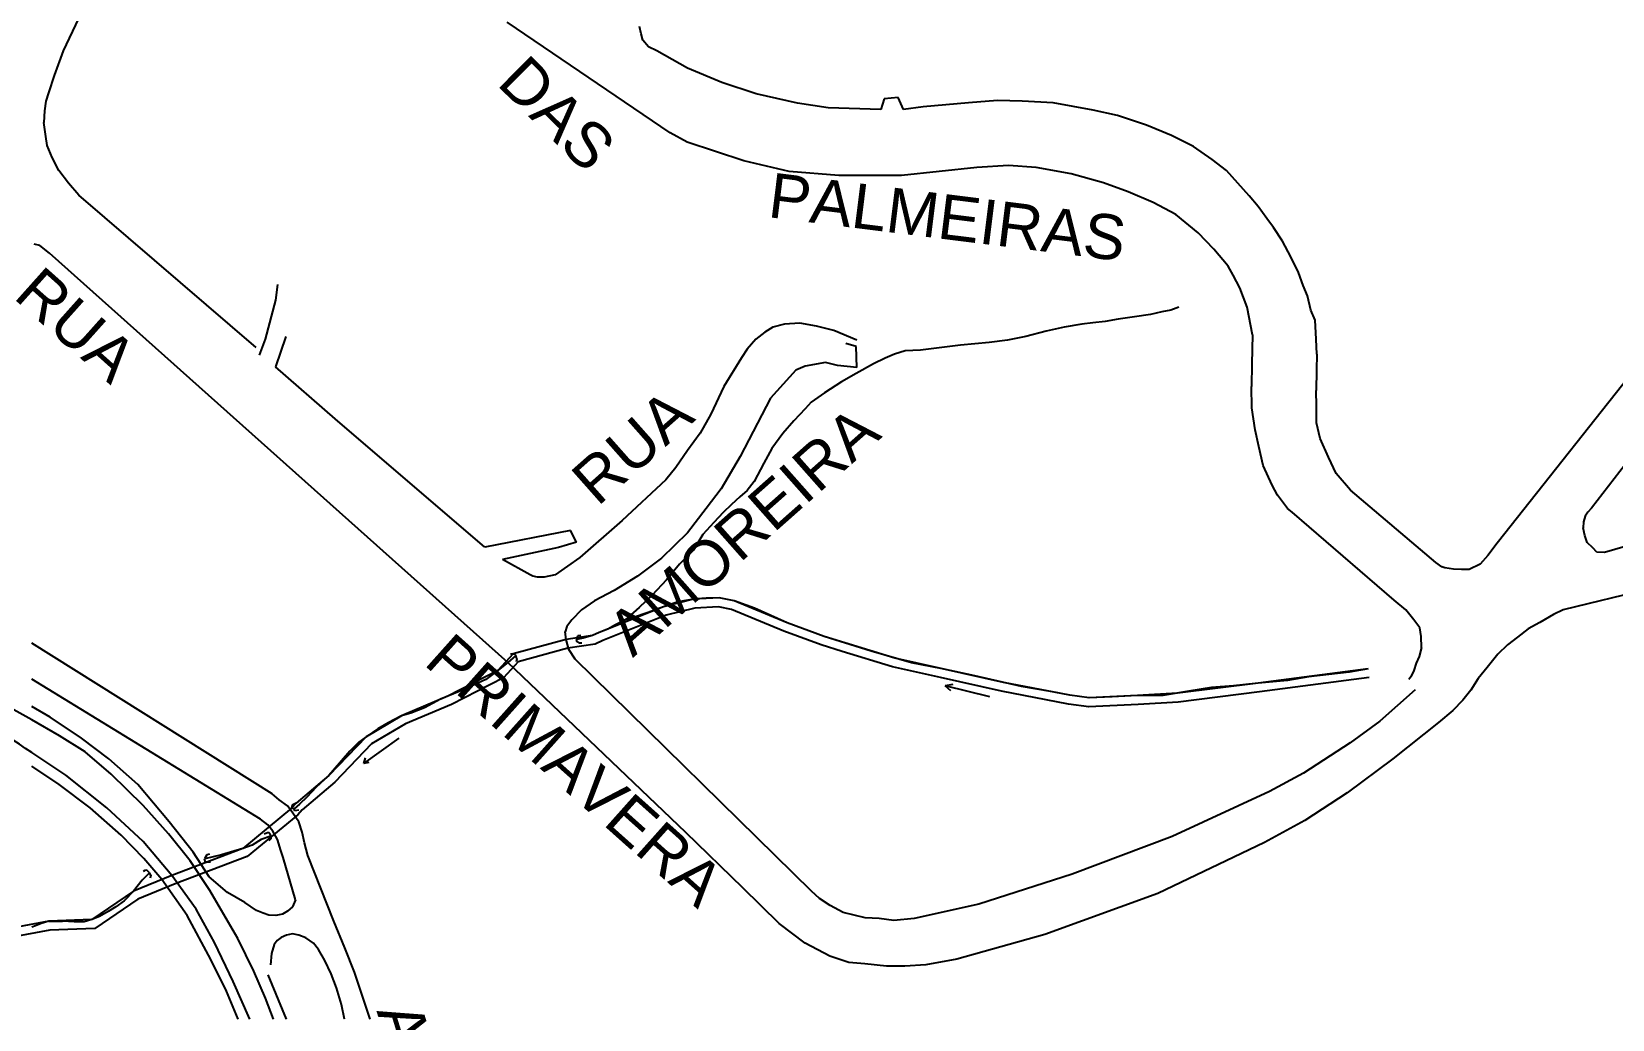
# Model space of a CAD drawing. Header units: millimetres. Extents: x 583 to 26013, y 350 to 21391.
# Drawn here: x 6591.2 to 6943.6, y 11884 to 12104.1 of the extents above; entities that cross this region are included whole.
import ezdxf

# ---------------------------------------------------------------- set-up
doc = ezdxf.new("R2010")
doc.units = ezdxf.units.MM
for name, color, linetype in [('105-QUADRAS_ESTRADAS', 80, 'Continuous'), ('110-CERCA_DE_ARAME', 10, 'Continuous'), ('145-', 130, 'Continuous'), ('ESTRADA ROMEIROS', 210, 'Continuous'), ('RIOS', 140, 'Continuous')]:
    doc.layers.add(name, color=color, linetype=linetype)
doc.styles.add('EU', font='arial.ttf', dxfattribs={"height": 10})

msp = doc.modelspace()

# ---------------------------------------------------------------- linework, layer by layer
at = {"layer": '105-QUADRAS_ESTRADAS', "color": 0, "linetype": 'Continuous'}
for p, q in [((6727.01551, 12103.60241), (6726.71551, 12105.20241)), ((6727.41551, 12102.20241), (6727.01551, 12103.60241)), ((6728.71551, 12100.70241), (6727.41551, 12102.20241)), ((6730.51551, 12099.80241), (6728.71551, 12100.70241)), ((6737.41551, 12095.90241), (6730.51551, 12099.80241)), ((6745.01551, 12092.70241), (6737.41551, 12095.90241)), ((6752.71551, 12090.20241), (6745.01551, 12092.70241)), ((6761.91551, 12088.10241), (6752.71551, 12090.20241)), ((6768.71551, 12087.10241), (6761.91551, 12088.10241)), ((6781.21551, 12089.10241), (6780.51551, 12086.70241)), ((6784.31551, 12089.40241), (6781.21551, 12089.10241)), ((6785.51551, 12086.70241), (6784.31551, 12089.40241)), ((6800.01551, 12088.20241), (6789.91551, 12087.30241)), ((6806.51551, 12088.70241), (6800.01551, 12088.20241)), ((6812.01551, 12088.60241), (6806.51551, 12088.70241)), ((6818.91551, 12088.20241), (6812.01551, 12088.60241)), ((6827.81551, 12086.60241), (6818.91551, 12088.20241)), ((6780.51551, 12086.70241), (6768.71551, 12087.10241)), ((6789.91551, 12087.30241), (6785.51551, 12086.70241)), ((6833.21551, 12085.40241), (6827.81551, 12086.60241)), ((6839.71551, 12083.20241), (6833.21551, 12085.40241)), ((6845.31551, 12080.90241), (6839.71551, 12083.20241)), ((6850.21551, 12078.50241), (6845.31551, 12080.90241)), ((6749.91551, 12075.30241), (6737.31551, 12079.40241)), ((6854.31551, 12075.60241), (6850.21551, 12078.50241)), ((6760.01551, 12072.90241), (6749.91551, 12075.30241)), ((6801.91551, 12073.80241), (6785.11551, 12072.00241)), ((6808.91551, 12074.20241), (6801.91551, 12073.80241)), ((6815.11551, 12073.80241), (6808.91551, 12074.20241)), ((6822.91551, 12072.40241), (6815.11551, 12073.80241)), ((6857.51551, 12073.10241), (6854.31551, 12075.60241)), ((6771.11551, 12072.00241), (6760.01551, 12072.90241)), ((6785.11551, 12072.00241), (6771.11551, 12072.00241)), ((6830.11551, 12070.40241), (6822.91551, 12072.40241)), ((6835.61551, 12068.40241), (6830.11551, 12070.40241)), ((6862.61551, 12067.50241), (6857.51551, 12073.10241)), ((6841.21551, 12066.00241), (6835.61551, 12068.40241)), ((6864.61551, 12065.10241), (6862.61551, 12067.50241)), ((6846.21551, 12063.30241), (6841.21551, 12066.00241)), ((6851.21551, 12059.20241), (6846.21551, 12063.30241)), ((6866.51551, 12062.40241), (6864.61551, 12065.10241)), ((6854.71551, 12055.60241), (6851.21551, 12059.20241)), ((6868.01551, 12060.40241), (6866.51551, 12062.40241)), ((6870.01551, 12057.40241), (6868.01551, 12060.40241)), ((6986.81551, 12059.90241), (6938.91551, 11997.90241)), ((6591.21551, 12056.90241), (6591.21551, 12056.90241)), ((6593.01551, 12056.40241), (6591.71551, 12056.70241)), ((6595.11551, 12054.70241), (6593.01551, 12056.40241)), ((6871.91551, 12053.90241), (6870.01551, 12057.40241)), ((6697.31551, 11963.50241), (6595.11551, 12054.70241)), ((6857.91551, 12051.80241), (6854.71551, 12055.60241)), ((6873.61551, 12050.40241), (6871.91551, 12053.90241)), ((6859.01551, 12049.80241), (6857.91551, 12051.80241)), ((6860.51551, 12047.00241), (6859.01551, 12049.80241)), ((6874.61551, 12047.50241), (6873.61551, 12050.40241)), ((6966.11551, 12051.00241), (6917.91551, 11990.10241)), ((6646.01551, 12047.70241), (6645.51551, 12044.20241)), ((6862.11551, 12042.70241), (6860.51551, 12047.00241)), ((6875.61551, 12045.20241), (6874.61551, 12047.50241)), ((6876.31551, 12042.00241), (6875.61551, 12045.20241)), ((6645.51551, 12044.20241), (6643.21551, 12035.50241)), ((6863.31551, 12036.50241), (6862.11551, 12042.70241)), ((6877.31551, 12039.80241), (6876.31551, 12042.00241)), ((6756.41551, 12038.20241), (6754.61551, 12037.10241)), ((6759.01551, 12038.90241), (6756.41551, 12038.20241)), ((6762.41551, 12039.10241), (6759.01551, 12038.90241)), ((6766.11551, 12038.40241), (6762.41551, 12039.10241)), ((6770.01551, 12037.50241), (6766.11551, 12038.40241)), ((6877.51551, 12035.50241), (6877.31551, 12039.80241)), ((6643.21551, 12035.50241), (6641.91551, 12032.00241)), ((6647.81551, 12036.10241), (6645.51551, 12029.40241)), ((6752.61551, 12035.50241), (6750.71551, 12033.30241)), ((6754.61551, 12037.10241), (6752.61551, 12035.50241)), ((6775.11551, 12035.30241), (6770.01551, 12037.50241)), ((6775.01551, 12033.90241), (6772.71551, 12034.60241)), ((6863.31551, 12036.50241), (6863.21551, 12030.00241)), ((6877.71551, 12032.20241), (6877.51551, 12035.50241)), ((6749.41551, 12031.40241), (6745.51551, 12025.00241)), ((6750.71551, 12033.30241), (6749.41551, 12031.40241)), ((6775.11551, 12029.20241), (6775.01551, 12033.90241)), ((6877.71551, 12032.20241), (6877.61551, 12028.60241)), ((6658.81551, 12017.80241), (6645.51551, 12029.40241)), ((6761.51551, 12028.60241), (6755.91551, 12022.40241)), ((6763.61551, 12029.50241), (6761.51551, 12028.60241)), ((6768.11551, 12030.30241), (6763.61551, 12029.50241)), ((6770.81551, 12029.70241), (6768.11551, 12030.30241)), ((6775.11551, 12029.20241), (6770.81551, 12029.70241)), ((6863.21551, 12030.00241), (6863.11551, 12025.00241)), ((6877.61551, 12028.60241), (6877.51551, 12024.10241)), ((6745.51551, 12025.00241), (6742.61551, 12018.80241)), ((6863.21551, 12020.20241), (6863.11551, 12025.00241)), ((6877.61551, 12020.60241), (6877.51551, 12024.10241)), ((6755.91551, 12022.40241), (6749.11551, 12009.40241)), ((6877.61551, 12016.90241), (6877.61551, 12020.60241)), ((6742.61551, 12018.80241), (6740.21551, 12014.60241)), ((6863.91551, 12015.30241), (6863.21551, 12020.20241)), ((6878.41551, 12013.40241), (6877.61551, 12016.90241)), ((6740.21551, 12014.60241), (6737.41551, 12010.70241)), ((6864.71551, 12011.60241), (6863.91551, 12015.30241)), ((6880.31551, 12009.20241), (6878.41551, 12013.40241)), ((6737.41551, 12010.70241), (6734.81551, 12006.90241)), ((6865.71551, 12007.40241), (6864.71551, 12011.60241)), ((6734.81551, 12006.90241), (6732.51551, 12004.20241)), ((6749.11551, 12009.40241), (6744.91551, 12002.20241)), ((6867.71551, 12003.00241), (6865.71551, 12007.40241)), ((6882.01551, 12005.60241), (6880.31551, 12009.20241)), ((7014.71551, 12009.20241), (6941.81551, 11988.00241)), ((6732.51551, 12004.20241), (6722.81551, 11995.10241)), ((6868.91551, 12000.80241), (6867.71551, 12003.00241)), ((6885.21551, 12001.90241), (6882.01551, 12005.60241)), ((6744.91551, 12002.20241), (6741.51551, 11997.80241)), ((6870.01551, 11999.30241), (6868.91551, 12000.80241)), ((6871.11551, 11997.80241), (6870.01551, 11999.30241)), ((6904.21551, 11985.80241), (6885.21551, 12001.90241)), ((6741.51551, 11997.80241), (6737.41551, 11992.40241)), ((6872.21551, 11997.00241), (6871.11551, 11997.80241)), ((6894.91551, 11977.40241), (6872.21551, 11997.00241)), ((6937.51551, 11996.10241), (6937.11551, 11994.80241)), ((6938.11551, 11997.00241), (6937.51551, 11996.10241)), ((6938.91551, 11997.90241), (6938.11551, 11997.00241)), ((6711.31551, 11992.90241), (6692.21551, 11989.20241)), ((6712.61551, 11990.30241), (6711.31551, 11992.90241)), ((6722.81551, 11995.10241), (6713.41551, 11986.90241)), ((6737.41551, 11992.40241), (6731.61551, 11986.70241)), ((6937.11551, 11994.80241), (6937.01551, 11993.50241)), ((6937.41551, 11991.80241), (6937.01551, 11993.50241)), ((6708.61551, 11989.10241), (6696.11551, 11986.40241)), ((6712.61551, 11990.30241), (6708.61551, 11989.10241)), ((6917.91551, 11990.10241), (6915.81551, 11987.30241)), ((6937.91551, 11990.20241), (6937.41551, 11991.80241)), ((6939.21551, 11989.00241), (6937.91551, 11990.20241)), ((6940.11551, 11988.10241), (6939.21551, 11989.00241)), ((6702.31551, 11983.00241), (6696.11551, 11986.40241)), ((6713.41551, 11986.90241), (6707.91551, 11983.00241)), ((6731.61551, 11986.70241), (6726.21551, 11982.70241)), ((6905.51551, 11984.80241), (6904.21551, 11985.80241)), ((6914.11551, 11985.40241), (6911.61551, 11984.20241)), ((6915.81551, 11987.30241), (6914.11551, 11985.40241)), ((6941.81551, 11988.00241), (6940.11551, 11988.10241)), ((6702.91551, 11982.70241), (6702.31551, 11983.00241)), ((6703.91551, 11982.50241), (6702.91551, 11982.70241)), ((6705.41551, 11982.50241), (6703.91551, 11982.50241)), ((6707.91551, 11983.00241), (6705.41551, 11982.50241)), ((6726.21551, 11982.70241), (6721.01551, 11979.50241)), ((6906.21551, 11984.60241), (6905.51551, 11984.80241)), ((6908.11551, 11984.30241), (6906.21551, 11984.60241)), ((6909.91551, 11984.20241), (6908.11551, 11984.30241)), ((6911.61551, 11984.20241), (6909.91551, 11984.20241)), ((6721.01551, 11979.50241), (6716.61551, 11977.20241)), ((6956.01551, 11980.90241), (6932.61551, 11975.20241)), ((6713.71551, 11975.20241), (6711.61551, 11973.00241)), ((6716.61551, 11977.20241), (6713.71551, 11975.20241)), ((6897.51551, 11975.20241), (6894.91551, 11977.40241)), ((6899.31551, 11973.00241), (6897.51551, 11975.20241)), ((6932.61551, 11975.20241), (6930.41551, 11974.20241)), ((6710.51551, 11971.50241), (6710.11551, 11970.30241)), ((6711.61551, 11973.00241), (6710.51551, 11971.50241)), ((6900.61551, 11971.20241), (6899.31551, 11973.00241)), ((6900.91551, 11969.30241), (6900.61551, 11971.20241)), ((6927.41551, 11972.40241), (6924.81551, 11971.00241)), ((6930.41551, 11974.20241), (6927.41551, 11972.40241)), ((6591.21551, 11967.80241), (6591.21551, 11967.80241)), ((6644.81551, 11934.20241), (6591.21551, 11967.80241)), ((6710.31551, 11968.60241), (6710.11551, 11970.30241)), ((6710.91551, 11966.40241), (6710.31551, 11968.60241)), ((6901.01551, 11966.80241), (6900.91551, 11969.30241)), ((6922.41551, 11969.10241), (6920.21551, 11967.40241)), ((6924.81551, 11971.00241), (6922.41551, 11969.10241)), ((6712.31551, 11964.20241), (6710.91551, 11966.40241)), ((6765.01551, 11912.50241), (6712.31551, 11964.20241)), ((6900.51551, 11964.80241), (6899.81551, 11963.30241)), ((6901.01551, 11966.80241), (6900.51551, 11964.80241)), ((6918.01551, 11965.30241), (6915.61551, 11962.40241)), ((6920.21551, 11967.40241), (6918.01551, 11965.30241)), ((6737.01551, 11925.60241), (6697.31551, 11963.50241)), ((6899.31551, 11961.70241), (6898.61551, 11960.30241)), ((6899.81551, 11963.30241), (6899.31551, 11961.70241)), ((6915.61551, 11962.40241), (6913.61551, 11959.90241)), ((6591.21551, 11959.80241), (6591.21551, 11959.80241)), ((6642.21551, 11928.60241), (6591.21551, 11959.80241)), ((6899.61551, 11957.40241), (6891.71551, 11950.40241)), ((6898.61551, 11960.30241), (6898.21551, 11959.70241)), ((6912.01551, 11957.30241), (6910.21551, 11955.10241)), ((6913.61551, 11959.90241), (6912.01551, 11957.30241)), ((6591.21551, 11953.70241), (6591.21551, 11953.70241)), ((6595.31551, 11951.30241), (6591.21551, 11953.70241)), ((6910.21551, 11955.10241), (6908.01551, 11952.80241)), ((6591.21551, 11950.70241), (6591.21551, 11950.70241)), ((6602.31551, 11946.60241), (6595.31551, 11951.30241)), ((6891.71551, 11950.40241), (6885.11551, 11945.60241)), ((6904.81551, 11950.10241), (6894.61551, 11942.00241)), ((6908.01551, 11952.80241), (6904.81551, 11950.10241)), ((6608.41551, 11942.00241), (6602.31551, 11946.60241)), ((6591.21551, 11943.40241), (6591.21551, 11943.40241)), ((6885.11551, 11945.60241), (6874.71551, 11938.80241)), ((6591.21551, 11940.40241), (6591.21551, 11940.40241)), ((6597.31551, 11936.30241), (6591.21551, 11940.40241)), ((6614.81551, 11936.30241), (6608.41551, 11942.00241)), ((6894.61551, 11942.00241), (6884.41551, 11934.40241)), ((6604.21551, 11931.10241), (6597.31551, 11936.30241)), ((6621.81551, 11928.00241), (6614.81551, 11936.30241)), ((6874.71551, 11938.80241), (6867.11551, 11934.70241)), ((6646.31551, 11932.90241), (6644.81551, 11934.20241)), ((6648.21551, 11931.50241), (6646.31551, 11932.90241)), ((6867.11551, 11934.70241), (6845.41551, 11924.70241)), ((6884.41551, 11934.40241), (6875.01551, 11928.30241)), ((6611.11551, 11925.00241), (6604.21551, 11931.10241)), ((6649.41551, 11929.90241), (6648.21551, 11931.50241)), ((6650.71551, 11928.00241), (6649.41551, 11929.90241)), ((6627.21551, 11921.20241), (6621.81551, 11928.00241)), ((6643.81551, 11927.30241), (6642.21551, 11928.60241)), ((6644.91551, 11925.90241), (6643.81551, 11927.30241)), ((6646.01551, 11924.00241), (6644.91551, 11925.90241)), ((6651.51551, 11925.70241), (6650.71551, 11928.00241)), ((6652.01551, 11923.30241), (6651.51551, 11925.70241)), ((6749.71551, 11913.30241), (6737.01551, 11925.60241)), ((6875.01551, 11928.30241), (6866.01551, 11923.40241)), ((6616.21551, 11919.80241), (6611.11551, 11925.00241)), ((6646.71551, 11921.60241), (6646.01551, 11924.00241)), ((6652.71551, 11920.50241), (6652.01551, 11923.30241)), ((6845.41551, 11924.70241), (6823.11551, 11916.30241)), ((6866.01551, 11923.40241), (6842.21551, 11912.00241)), ((6620.21551, 11915.10241), (6616.21551, 11919.80241)), ((6630.71551, 11915.70241), (6627.21551, 11921.20241)), ((6647.21551, 11920.00241), (6646.71551, 11921.60241)), ((6650.01551, 11910.60241), (6647.21551, 11920.00241)), ((6658.51551, 11905.80241), (6652.71551, 11920.50241)), ((6625.81551, 11907.10241), (6620.21551, 11915.10241)), ((6634.81551, 11912.20241), (6630.71551, 11915.70241)), ((6823.11551, 11916.30241), (6802.31551, 11909.60241)), ((6638.71551, 11910.00241), (6634.81551, 11912.20241)), ((6757.81551, 11905.30241), (6749.71551, 11913.30241)), ((6766.81551, 11910.90241), (6765.01551, 11912.50241)), ((6842.21551, 11912.00241), (6817.01551, 11902.90241)), ((6641.31551, 11908.20241), (6638.71551, 11910.00241)), ((6642.81551, 11907.60241), (6641.31551, 11908.20241)), ((6644.01551, 11907.20241), (6642.81551, 11907.60241)), ((6648.21551, 11908.10241), (6647.11551, 11907.40241)), ((6649.31551, 11909.00241), (6648.21551, 11908.10241)), ((6650.01551, 11910.60241), (6649.31551, 11909.00241)), ((6769.21551, 11909.30241), (6766.81551, 11910.90241)), ((6772.11551, 11907.80241), (6769.21551, 11909.30241)), ((6777.01551, 11906.60241), (6772.11551, 11907.80241)), ((6802.31551, 11909.60241), (6787.91551, 11906.40241)), ((6631.11551, 11897.30241), (6625.81551, 11907.10241)), ((6645.61551, 11907.10241), (6644.01551, 11907.20241)), ((6647.11551, 11907.40241), (6645.61551, 11907.10241)), ((6661.01551, 11899.90241), (6658.51551, 11905.80241)), ((6763.61551, 11900.90241), (6757.81551, 11905.30241)), ((6780.11551, 11906.40241), (6777.01551, 11906.60241)), ((6783.41551, 11906.00241), (6780.11551, 11906.40241)), ((6787.91551, 11906.40241), (6783.41551, 11906.00241)), ((6645.21551, 11900.60241), (6644.61551, 11898.60241)), ((6645.91551, 11901.50241), (6645.21551, 11900.60241)), ((6646.81551, 11902.20241), (6645.91551, 11901.50241)), ((6648.01551, 11902.70241), (6646.81551, 11902.20241)), ((6649.31551, 11903.00241), (6648.01551, 11902.70241)), ((6650.71551, 11902.70241), (6649.31551, 11903.00241)), ((6652.31551, 11902.10241), (6650.71551, 11902.70241)), ((6654.01551, 11900.90241), (6652.31551, 11902.10241)), ((6655.11551, 11899.50241), (6654.01551, 11900.90241)), ((6769.11551, 11898.00241), (6763.61551, 11900.90241)), ((6817.01551, 11902.90241), (6797.41551, 11897.40241)), ((6634.61551, 11890.20241), (6631.11551, 11897.30241)), ((6644.61551, 11898.60241), (6644.41551, 11896.10241)), ((6656.51551, 11897.10241), (6655.11551, 11899.50241)), ((6657.91551, 11894.10241), (6656.51551, 11897.10241)), ((6663.11551, 11894.50241), (6661.01551, 11899.90241)), ((6773.31551, 11896.60241), (6769.11551, 11898.00241)), ((6797.41551, 11897.40241), (6790.51551, 11896.10241)), ((6648.01551, 11884.00241), (6643.91551, 11893.90241)), ((6659.11551, 11891.00241), (6657.91551, 11894.10241)), ((6666.61551, 11884.00241), (6663.11551, 11894.50241)), ((6776.91551, 11896.30241), (6773.31551, 11896.60241)), ((6781.71551, 11895.80241), (6776.91551, 11896.30241)), ((6785.81551, 11895.80241), (6781.71551, 11895.80241)), ((6790.51551, 11896.10241), (6785.81551, 11895.80241)), ((6637.21551, 11884.00241), (6634.61551, 11890.20241)), ((6660.21551, 11887.30241), (6659.11551, 11891.00241)), ((6660.91551, 11884.00241), (6660.21551, 11887.30241)), ((6637.21551, 11884.00241), (6637.21551, 11884.00241)), ((6639.81551, 11884.00241), (6639.81551, 11884.00241)), ((6645.11551, 11884.00241), (6645.11551, 11884.00241)), ((6648.01551, 11884.00241), (6648.01551, 11884.00241)), ((6660.91551, 11884.00241), (6660.91551, 11884.00241)), ((6666.61551, 11884.00241), (6666.61551, 11884.00241))]:
    msp.add_line(p, q, dxfattribs=at)
at = {"layer": '110-CERCA_DE_ARAME', "color": 0, "linetype": 'Continuous'}
for p, q in [((6601.61551, 12107.00241), (6598.21551, 12099.80241)), ((6733.51551, 12081.50241), (6697.21551, 12106.20241)), ((6598.21551, 12099.80241), (6596.21551, 12094.30241)), ((6596.21551, 12094.30241), (6594.91551, 12090.40241)), ((6594.31551, 12088.60241), (6594.01551, 12086.40241)), ((6594.91551, 12090.40241), (6594.31551, 12088.60241)), ((6594.01551, 12086.40241), (6593.91551, 12083.80241)), ((6594.31551, 12080.70241), (6593.91551, 12083.80241)), ((6594.61551, 12078.70241), (6594.31551, 12080.70241)), ((6737.31551, 12079.40241), (6733.51551, 12081.50241)), ((6595.71551, 12076.00241), (6594.61551, 12078.70241)), ((6597.21551, 12073.10241), (6595.71551, 12076.00241)), ((6599.41551, 12070.30241), (6597.21551, 12073.10241)), ((6601.71551, 12067.60241), (6599.41551, 12070.30241)), ((6641.21551, 12033.70241), (6601.71551, 12067.60241)), ((6692.21551, 11989.20241), (6658.81551, 12017.80241))]:
    msp.add_line(p, q, dxfattribs=at)
at = {"layer": '145-', "color": 0, "linetype": 'Continuous'}
for p, q in [((6843.11551, 12041.60241), (6840.61551, 12041.00241)), ((6845.11551, 12042.00241), (6843.11551, 12041.60241)), ((6846.91551, 12042.70241), (6845.11551, 12042.00241)), ((6821.31551, 12038.20241), (6817.31551, 12037.30241)), ((6825.31551, 12038.90241), (6821.31551, 12038.20241)), ((6827.71551, 12039.20241), (6825.31551, 12038.90241)), ((6830.51551, 12039.50241), (6827.71551, 12039.20241)), ((6833.41551, 12040.00241), (6830.51551, 12039.50241)), ((6837.01551, 12040.50241), (6833.41551, 12040.00241)), ((6840.61551, 12041.00241), (6837.01551, 12040.50241)), ((6804.61551, 12034.80241), (6798.21551, 12034.20241)), ((6808.71551, 12035.30241), (6804.61551, 12034.80241)), ((6812.81551, 12036.10241), (6808.71551, 12035.30241)), ((6817.31551, 12037.30241), (6812.81551, 12036.10241)), ((6781.41551, 12031.30241), (6778.81551, 12030.00241)), ((6783.51551, 12032.20241), (6781.41551, 12031.30241)), ((6785.91551, 12032.90241), (6783.51551, 12032.20241)), ((6789.31551, 12033.10241), (6785.91551, 12032.90241)), ((6798.21551, 12034.20241), (6789.31551, 12033.10241)), ((6775.01551, 12027.90241), (6771.71551, 12026.00241)), ((6778.81551, 12030.00241), (6775.01551, 12027.90241)), ((6771.71551, 12026.00241), (6767.91551, 12023.60241)), ((6764.91551, 12021.50241), (6763.61551, 12020.00241)), ((6767.91551, 12023.60241), (6764.91551, 12021.50241)), ((6761.11551, 12017.30241), (6758.61551, 12014.50241)), ((6763.61551, 12020.00241), (6761.11551, 12017.30241)), ((6758.61551, 12014.50241), (6756.21551, 12011.20241)), ((6756.21551, 12011.20241), (6754.41551, 12007.90241)), ((6754.41551, 12007.90241), (6752.21551, 12003.80241)), ((6752.21551, 12003.80241), (6750.71551, 12001.80241)), ((6749.01551, 12000.40241), (6747.21551, 11998.70241)), ((6750.71551, 12001.80241), (6749.01551, 12000.40241)), ((6745.31551, 11996.90241), (6743.21551, 11994.70241)), ((6747.21551, 11998.70241), (6745.31551, 11996.90241)), ((6743.21551, 11994.70241), (6740.81551, 11992.00241)), ((6740.81551, 11992.00241), (6738.71551, 11988.50241)), ((6735.61551, 11985.40241), (6732.71551, 11981.90241)), ((6738.71551, 11988.50241), (6735.61551, 11985.40241)), ((6732.71551, 11981.90241), (6729.51551, 11978.50241)), ((6729.51551, 11978.50241), (6726.61551, 11975.70241)), ((6726.61551, 11975.70241), (6723.51551, 11973.00241)), ((6728.61551, 11974.60241), (6725.11551, 11973.40241)), ((6732.01551, 11975.90241), (6728.61551, 11974.60241)), ((6735.31551, 11977.00241), (6732.01551, 11975.90241)), ((6738.71551, 11977.60241), (6735.31551, 11977.00241)), ((6741.51551, 11977.80241), (6738.71551, 11977.60241)), ((6744.41551, 11977.90241), (6741.51551, 11977.80241)), ((6747.81551, 11977.20241), (6744.41551, 11977.90241)), ((6752.31551, 11975.60241), (6747.81551, 11977.20241)), ((6759.61551, 11972.30241), (6752.31551, 11975.60241)), ((6721.21551, 11971.80241), (6719.61551, 11970.90241)), ((6723.51551, 11973.00241), (6721.21551, 11971.80241)), ((6725.11551, 11973.40241), (6723.51551, 11973.00241)), ((6767.81551, 11969.30241), (6759.61551, 11972.30241)), ((6712.91551, 11969.40241), (6712.61551, 11968.90241)), ((6714.11551, 11968.90241), (6712.61551, 11968.60241)), ((6712.61551, 11968.90241), (6712.61551, 11968.60241)), ((6712.81551, 11968.10241), (6712.61551, 11968.60241)), ((6713.31551, 11967.80241), (6712.81551, 11968.10241)), ((6713.61551, 11969.50241), (6712.91551, 11969.40241)), ((6713.81551, 11967.80241), (6713.31551, 11967.80241)), ((6716.21551, 11969.50241), (6714.11551, 11968.90241)), ((6717.71551, 11970.20241), (6716.21551, 11969.50241)), ((6719.61551, 11970.90241), (6717.71551, 11970.20241)), ((6778.31551, 11966.00241), (6767.81551, 11969.30241)), ((6699.01551, 11965.00241), (6697.31551, 11963.50241)), ((6698.51551, 11965.40241), (6697.91551, 11965.30241)), ((6699.01551, 11965.20241), (6698.51551, 11965.40241)), ((6699.21551, 11964.90241), (6699.01551, 11965.20241)), ((6699.31551, 11964.30241), (6699.21551, 11964.90241)), ((6699.31551, 11964.30241), (6699.21551, 11963.60241)), ((6787.31551, 11963.40241), (6778.31551, 11966.00241)), ((6695.11551, 11961.70241), (6692.41551, 11959.70241)), ((6697.31551, 11963.50241), (6695.11551, 11961.70241)), ((6794.21551, 11962.10241), (6787.31551, 11963.40241)), ((6801.41551, 11960.50241), (6794.21551, 11962.10241)), ((6811.81551, 11958.10241), (6801.41551, 11960.50241)), ((6884.91551, 11961.30241), (6875.81551, 11960.30241)), ((6889.11551, 11962.10241), (6884.91551, 11961.30241)), ((6686.51551, 11957.00241), (6682.31551, 11955.30241)), ((6689.81551, 11958.50241), (6686.51551, 11957.00241)), ((6692.41551, 11959.70241), (6689.81551, 11958.50241)), ((6796.51551, 11958.60241), (6794.81551, 11958.30241)), ((6804.81551, 11955.80241), (6794.81551, 11958.30241)), ((6796.11551, 11957.20241), (6794.81551, 11958.30241)), ((6818.41551, 11957.00241), (6811.81551, 11958.10241)), ((6822.61551, 11956.20241), (6818.41551, 11957.00241)), ((6849.11551, 11957.10241), (6843.41551, 11956.10241)), ((6854.21551, 11957.90241), (6849.11551, 11957.10241)), ((6859.11551, 11958.30241), (6854.21551, 11957.90241)), ((6864.61551, 11958.90241), (6859.11551, 11958.30241)), ((6871.11551, 11959.50241), (6864.61551, 11958.90241)), ((6875.81551, 11960.30241), (6871.11551, 11959.50241)), ((6682.31551, 11955.30241), (6678.71551, 11953.40241)), ((6826.91551, 11955.60241), (6822.61551, 11956.20241)), ((6832.01551, 11955.80241), (6826.91551, 11955.60241)), ((6837.71551, 11956.10241), (6832.01551, 11955.80241)), ((6843.41551, 11956.10241), (6837.71551, 11956.10241)), ((6670.61551, 11950.00241), (6668.31551, 11948.70241)), ((6673.61551, 11951.60241), (6670.61551, 11950.00241)), ((6675.71551, 11952.20241), (6673.61551, 11951.60241)), ((6678.71551, 11953.40241), (6675.71551, 11952.20241)), ((6665.71551, 11946.90241), (6664.11551, 11945.70241)), ((6673.01551, 11946.60241), (6665.11551, 11941.00241)), ((6668.31551, 11948.70241), (6665.71551, 11946.90241)), ((6662.11551, 11943.70241), (6660.21551, 11941.60241)), ((6664.11551, 11945.70241), (6662.11551, 11943.70241)), ((6660.21551, 11941.60241), (6657.41551, 11938.30241)), ((6665.51551, 11942.20241), (6665.11551, 11941.00241)), ((6666.31551, 11941.20241), (6665.11551, 11941.00241)), ((6657.41551, 11938.30241), (6654.61551, 11935.70241)), ((6652.51551, 11933.50241), (6650.91551, 11931.90241)), ((6654.61551, 11935.70241), (6652.51551, 11933.50241)), ((6649.21551, 11931.70241), (6649.11551, 11931.00241)), ((6649.71551, 11930.90241), (6649.11551, 11931.00241)), ((6650.11551, 11932.10241), (6649.21551, 11931.70241)), ((6650.91551, 11931.90241), (6649.71551, 11930.90241)), ((6649.81551, 11930.40241), (6649.71551, 11930.90241)), ((6650.71551, 11930.60241), (6649.81551, 11930.40241)), ((6643.71551, 11925.50241), (6643.01551, 11925.20241)), ((6644.11551, 11925.50241), (6643.71551, 11925.50241)), ((6644.31551, 11925.30241), (6644.11551, 11925.50241)), ((6644.51551, 11924.80241), (6644.31551, 11925.30241)), ((6638.21551, 11922.00241), (6633.51551, 11920.60241)), ((6640.31551, 11922.80241), (6638.21551, 11922.00241)), ((6642.31551, 11924.00241), (6640.31551, 11922.80241)), ((6644.51551, 11924.80241), (6642.31551, 11924.00241)), ((6644.51551, 11924.20241), (6644.01551, 11923.70241)), ((6644.51551, 11924.80241), (6644.51551, 11924.20241)), ((6630.21551, 11920.60241), (6629.71551, 11919.70241)), ((6629.91551, 11919.00241), (6629.71551, 11919.70241)), ((6633.51551, 11920.60241), (6629.81551, 11919.70241)), ((6631.01551, 11919.00241), (6629.91551, 11919.00241)), ((6630.81551, 11920.80241), (6630.21551, 11920.60241)), ((6615.81551, 11915.00241), (6613.91551, 11912.50241)), ((6617.41551, 11916.60241), (6615.81551, 11915.00241)), ((6616.41551, 11917.10241), (6616.01551, 11916.90241)), ((6616.81551, 11917.20241), (6616.41551, 11917.10241)), ((6617.41551, 11916.60241), (6616.81551, 11917.20241)), ((6617.71551, 11916.10241), (6617.41551, 11916.60241)), ((6617.71551, 11916.10241), (6617.61551, 11915.40241)), ((6613.91551, 11912.50241), (6611.81551, 11910.40241)), ((6608.21551, 11908.00241), (6606.31551, 11906.90241)), ((6609.91551, 11909.00241), (6608.21551, 11908.00241)), ((6611.81551, 11910.40241), (6609.91551, 11909.00241)), ((6592.01551, 11904.80241), (6591.21551, 11904.50241)), ((6591.21551, 11904.50241), (6591.21551, 11904.50241)), ((6593.31551, 11905.30241), (6592.01551, 11904.80241)), ((6595.01551, 11905.80241), (6593.31551, 11905.30241)), ((6595.01551, 11905.80241), (6598.01551, 11905.80241)), ((6600.61551, 11905.70241), (6598.01551, 11905.80241)), ((6602.91551, 11905.70241), (6600.61551, 11905.70241)), ((6604.61551, 11906.20241), (6602.91551, 11905.70241)), ((6606.31551, 11906.90241), (6604.61551, 11906.20241))]:
    msp.add_line(p, q, dxfattribs=at)
at = {"layer": 'ESTRADA ROMEIROS', "color": 0, "linetype": 'Continuous'}
for p, q in [((6597.41551, 11947.10241), (6591.21551, 11950.70241)), ((6603.11551, 11943.60241), (6597.41551, 11947.10241)), ((6598.81551, 11938.40241), (6591.21551, 11943.40241)), ((6608.91551, 11938.60241), (6603.11551, 11943.60241)), ((6607.91551, 11931.10241), (6598.81551, 11938.40241)), ((6616.01551, 11931.60241), (6608.91551, 11938.60241)), ((6616.01551, 11923.60241), (6607.91551, 11931.10241)), ((6621.71551, 11925.30241), (6616.01551, 11931.60241)), ((6626.51551, 11919.30241), (6621.71551, 11925.30241)), ((6622.41551, 11916.00241), (6616.01551, 11923.60241)), ((6630.91551, 11912.70241), (6626.51551, 11919.30241)), ((6627.81551, 11908.50241), (6622.41551, 11916.00241)), ((6637.11551, 11902.00241), (6630.91551, 11912.70241)), ((6631.91551, 11901.10241), (6627.81551, 11908.50241)), ((6636.11551, 11892.40241), (6631.91551, 11901.10241)), ((6640.71551, 11894.70241), (6637.11551, 11902.00241)), ((6643.31551, 11888.70241), (6640.71551, 11894.70241)), ((6639.81551, 11884.00241), (6636.11551, 11892.40241)), ((6645.11551, 11884.00241), (6643.31551, 11888.70241))]:
    msp.add_line(p, q, dxfattribs=at)
for centre, radius, start, end in [((6509.61693, 11810.89644), 161.87662, 59.7297735, 68.3970195), ((6513.85545, 11831.1668), 136.31365, 55.4228705, 66.6350862)]:
    msp.add_arc(centre, radius, start, end, dxfattribs=at)
at = {"layer": 'RIOS', "lineweight": 25, "flags": 128}
for points in [[(6889.11551, 11962.10241), (6864.61551, 11958.90241), (6846.60034, 11956.66115), (6837.71551, 11956.10241), (6826.91551, 11955.60241), (6822.61551, 11956.20241), (6807.79312, 11959.03066), (6794.21551, 11962.10241), (6783.58749, 11964.4794), (6772.46321, 11967.84171), (6767.81551, 11969.30241), (6759.61551, 11972.30241), (6747.81551, 11977.20241), (6744.41551, 11977.90241), (6738.71551, 11977.60241), (6732.01551, 11975.90241), (6732.01551, 11975.90241), (6717.71551, 11970.20241), (6716.21551, 11969.50241), (6710.31551, 11968.60241), (6698.51551, 11965.40241), (6695.11551, 11961.70241), (6683.9301, 11955.95593), (6673.61551, 11951.60241), (6665.71551, 11946.90241), (6657.41551, 11938.30241), (6650.11551, 11932.10241), (6649.11551, 11931.00241), (6638.21551, 11922.00241), (6622.41551, 11916.00241), (6613.91551, 11912.50241), (6604.61551, 11906.20241), (6595.01551, 11905.80241), (6580.21551, 11903.10241)], [(6889.37454, 11960.11926), (6864.86849, 11956.91847), (6846.78673, 11954.66892), (6837.82453, 11954.10532), (6826.82277, 11953.59598), (6822.28969, 11954.2285), (6807.38491, 11957.07246), (6793.77659, 11960.15117), (6783.07922, 11962.54366), (6771.87404, 11965.93042), (6767.17176, 11967.40828), (6758.88809, 11970.43889), (6747.22501, 11975.28204), (6744.26396, 11975.89167), (6739.01689, 11975.61551), (6732.63437, 11973.99606), (6718.50932, 11968.3658), (6716.80103, 11967.56859), (6710.72937, 11966.64241), (6699.59698, 11963.62345), (6696.34678, 11960.08647), (6684.77712, 11954.14259), (6674.51992, 11949.81329), (6666.96846, 11945.32065), (6658.78576, 11936.84219), (6651.50858, 11930.66157), (6650.49919, 11929.55124), (6639.23426, 11920.24993), (6623.15141, 11914.14252), (6614.86705, 11910.73131), (6605.26665, 11904.22781), (6595.23768, 11903.80993), (6580.35472, 11901.0948)]]:
    msp.add_lwpolyline(points, dxfattribs=at)

# ---------------------------------------------------------------- texts
at = {"color": 0, "linetype": 'Continuous', "lineweight": 20, "style": 'EU'}
for s, rotation, p in [(' RUA             DAS ', 315.310375, (6635.02934, 12151.31817)), ('       PALMEIRAS', 352.8969529, (6728.09669, 12066.12255)), ('RUA                        PRIMAVERA', 318.2553013, (6586.83318, 12044.83012)), ('RUA ', 41.5100935, (6717.31399, 11998.07904)), ('AMOREIRA', 41.5100935, (6725.17668, 11964.44331)), ('      AVENIDA', 287.0634286, (6661.19589, 11908.10241))]:
    msp.add_text(s, height=10, rotation=rotation, dxfattribs=at).set_placement(p)

doc.saveas('drawing.dxf')
